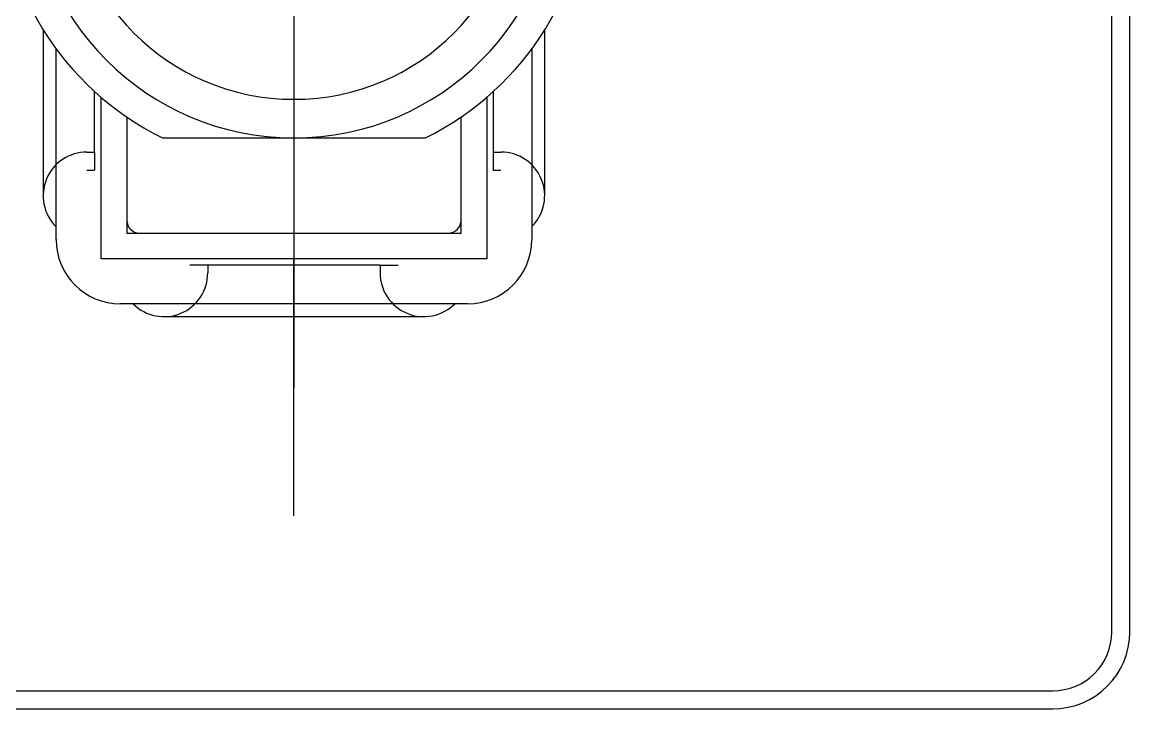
# Model space of a CAD drawing. Header units: millimetres. Extents: x -60 to 7633, y -2614 to 2146.
# Drawn here: x 2464.57 to 2507.63, y -2403.69 to -2376.98 of the extents above; entities that cross this region are included whole.
import ezdxf
from ezdxf.lldxf.tags import DXFTag

# ---------------------------------------------------------------- set-up
doc = ezdxf.new("R2010")
doc.units = ezdxf.units.MM
doc.layers.get('0').update_dxf_attribs({"color": 250})
tags = doc.linetypes.add('CENTER2', pattern=[28.575, 19.05, -3.175, 3.175, -3.175]).pattern_tags.tags
tags[10:11] = [DXFTag(74, 4), DXFTag(75, 0), DXFTag(340, '0'), DXFTag(46, 0.0), DXFTag(50, 0.0), DXFTag(44, 0.0), DXFTag(45, 0.0)]
tags[8:9] = [DXFTag(74, 4), DXFTag(75, 0), DXFTag(340, '0'), DXFTag(46, 0.0), DXFTag(50, 0.0), DXFTag(44, 0.0), DXFTag(45, 0.0)]
tags[6:7] = [DXFTag(74, 4), DXFTag(75, 0), DXFTag(340, '0'), DXFTag(46, 0.0), DXFTag(50, 0.0), DXFTag(44, 0.0), DXFTag(45, 0.0)]
tags[4:5] = [DXFTag(74, 4), DXFTag(75, 0), DXFTag(340, '0'), DXFTag(46, 0.0), DXFTag(50, 0.0), DXFTag(44, 0.0), DXFTag(45, 0.0)]

msp = doc.modelspace()

# ---------------------------------------------------------------- linework, layer by layer
at = {"linetype": 'Continuous'}
for p, q in [((2506.934, -2400.686), (2506.934, -2341.686)), ((2507.634, -2400.686), (2507.634, -2341.686)), ((2465.384, -2377.284), (2465.384, -2383.736)), ((2484.884, -2383.736), (2484.884, -2377.284)), ((2465.884, -2385.436), (2465.884, -2378.019)), ((2484.384, -2378.019), (2484.384, -2385.436)), ((2467.384, -2382.036), (2467.384, -2379.682)), ((2482.884, -2379.682), (2482.884, -2382.036)), ((2467.634, -2386.186), (2467.634, -2379.904)), ((2482.634, -2379.904), (2482.634, -2386.186)), ((2468.634, -2380.673), (2468.634, -2385.186)), ((2468.634, -2380.673), (2468.634, -2384.686)), ((2481.634, -2385.186), (2481.634, -2380.673)), ((2481.634, -2384.686), (2481.634, -2380.673)), ((2470.019, -2381.486), (2480.248, -2381.486)), ((2467.084, -2382.036), (2467.384, -2382.036)), ((2467.384, -2382.036), (2467.384, -2382.736)), ((2482.884, -2382.036), (2483.184, -2382.036)), ((2482.884, -2382.036), (2482.884, -2382.736)), ((2467.084, -2382.736), (2467.384, -2382.736)), ((2482.884, -2382.736), (2483.184, -2382.736)), ((2468.634, -2385.186), (2481.634, -2385.186)), ((2469.134, -2385.186), (2481.134, -2385.186)), ((2482.634, -2386.186), (2467.634, -2386.186)), ((2471.784, -2386.436), (2471.084, -2386.436)), ((2471.784, -2386.436), (2471.784, -2386.736)), ((2478.484, -2386.436), (2471.784, -2386.436)), ((2478.484, -2386.436), (2478.484, -2386.736)), ((2478.484, -2386.436), (2479.184, -2386.436)), ((2481.884, -2387.936), (2468.384, -2387.936)), ((2470.084, -2388.436), (2480.184, -2388.436)), ((2445.634, -2402.986), (2504.634, -2402.986)), ((2445.634, -2403.686), (2504.634, -2403.686))]:
    msp.add_line(p, q, dxfattribs=at)
at = {"linetype": 'CENTER2'}
for p, q in [((2475.134, -2351.186), (2475.134, -2391.186)), ((2475.134, -2396.186), (2475.134, -2386.186))]:
    msp.add_line(p, q, dxfattribs=at)
at = {"linetype": 'Continuous'}
for centre, radius, start, end in [((2475.134, -2371.186), 11.5, 116.4077, 243.5923), ((2475.134, -2371.186), 10.3, 90, 270), ((2475.134, -2371.186), 10.3, 270, 90), ((2475.134, -2371.186), 11.5, 296.4077, 63.5923), ((2475.134, -2371.186), 8.8, 90, 270), ((2475.134, -2371.186), 8.8, 270, 90), ((2467.083, -2383.736), 1.7, 89.9948, 224.8534), ((2483.183, -2383.736), 1.7, 315.2141, 89.9928), ((2469.134, -2384.686), 0.5, 180, 270), ((2481.134, -2384.686), 0.5, 270, 0), ((2468.384, -2385.436), 2.5, 180, 270), ((2481.884, -2385.436), 2.5, 270, 0), ((2470.084, -2386.736), 1.7, 225.2141, 359.9928), ((2480.184, -2386.736), 1.7, 179.9948, 314.8534), ((2504.634, -2400.686), 3, 270, 0), ((2504.634, -2400.686), 2.3, 270, 0)]:
    msp.add_arc(centre, radius, start, end, dxfattribs=at)

doc.saveas('drawing.dxf')
